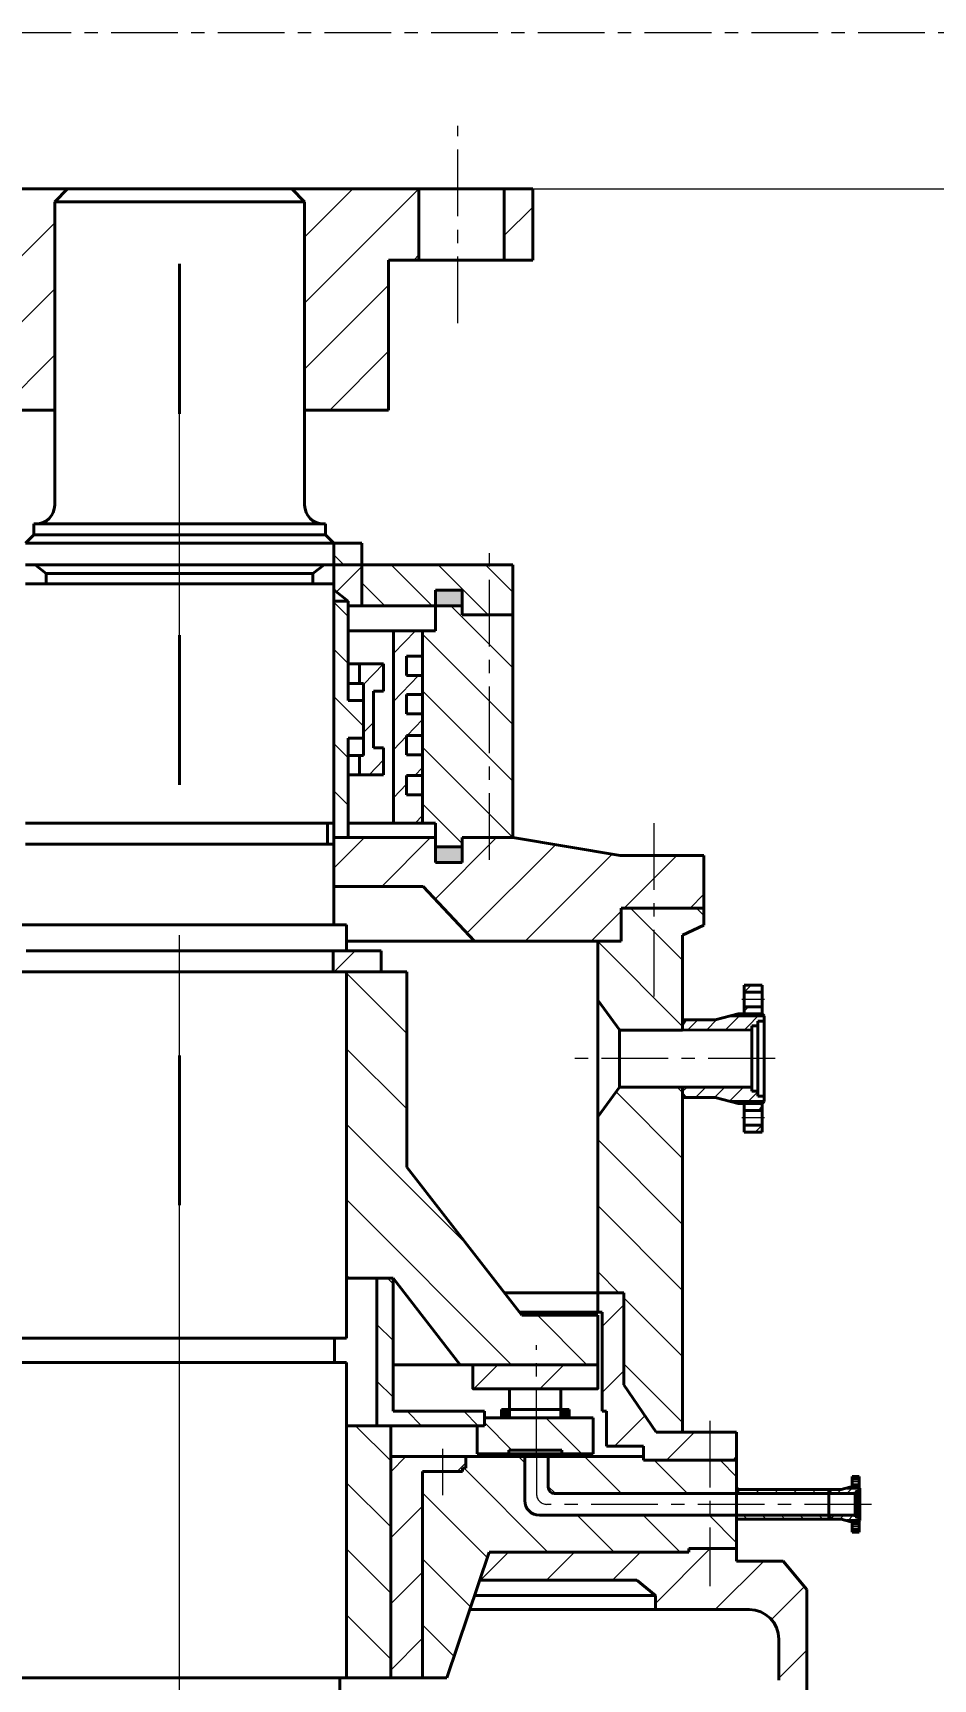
# Model space of a CAD drawing. Header units: millimetres. Extents: x 3913 to 6157, y -487 to 5915.
# Drawn here: x 5123 to 5552, y 5132 to 5915 of the extents above; entities that cross this region are included whole.
import ezdxf

# ---------------------------------------------------------------- set-up
doc = ezdxf.new("R2010")
doc.units = ezdxf.units.MM
doc.linetypes.add('осевая', pattern=[50.8, 31.75, -6.35, 6.35, -6.35])
doc.layers.get('0').update_dxf_attribs({"lineweight": 40})
doc.layers.add('Оси', color=7, linetype='осевая', lineweight=20)
doc.layers.add('штриховка', color=7, linetype='Continuous', lineweight=20)
doc.styles.add('ADRF1', font='isocpeur.ttf', dxfattribs={"oblique": 15})
doc.dimstyles.new('гост', dxfattribs={"dimtxt": 20, "dimasz": 30, "dimexe": 2, "dimexo": 0, "dimgap": 7, "dimtad": 1, "dimtoh": 1, "dimdec": 1, "dimtxsty": 'ADRF1', "dimcen": 2.5, "dimadec": 0, "dimazin": 0, "dimtfac": 1, "dimtdec": 1, "dimtmove": 0, "dimatfit": 3, "dimfxl": 1, "dimlwd": 20, "dimlwe": 20, "dimarcsym": 0})

# ---------------------------------------------------------------- blocks, each defined once
blk = doc.blocks.new('*D8')
at = {"layer": 'Defpoints', "color": 0, "transparency": 16777216}
for p in [(5193.03, 5841.21), (5974.94, 5841.21), (5193.03, -208.96)]:
    blk.add_point(p, dxfattribs=at)
at = {"layer": 'Оси', "color": 0, "linetype": 'Continuous', "lineweight": 20, "transparency": 16777216}
for p, q in [((5193.03, 5841.21), (5976.94, 5841.21)), ((5974.94, -148.96), (5974.94, 5781.21)), ((5193.03, -208.96), (5976.94, -208.96))]:
    blk.add_line(p, q, dxfattribs=at)
at = {"layer": 'Оси', "color": 0, "transparency": 16777216}
for points in [[(5964.94, 5781.21), (5984.94, 5781.21), (5974.94, 5841.21)], [(5964.94, -148.96), (5984.94, -148.96), (5974.94, -208.96)]]:
    blk.add_solid(points, dxfattribs=at)
at = {"layer": 'Оси', "color": 0, "transparency": 16777216, "insert": (5932.94, 2816.12), "char_height": 20, "attachment_point": 5, "rotation": 90, "style": 'ADRF1'}
blk.add_mtext('{\\H3.5x;6050}', dxfattribs=at)

msp = doc.modelspace()

# ---------------------------------------------------------------- hatches: boundary and pattern name
h = msp.add_hatch(color=256)
h.dxf.hatch_style = 1
h.paths.add_polyline_path([(5314.78, 5642.76), (5314.78, 5650.27), (5327.45, 5650.27), (5327.45, 5642.76)])
h.paths.add_polyline_path([(5327.45, 5528.17), (5327.45, 5520.66), (5314.78, 5520.66), (5314.78, 5528.17)])
at = {"layer": 'Оси'}
h = msp.add_hatch(dxfattribs=at)
h.set_pattern_fill('ANSI31', color=256, scale=7)
h.paths.add_polyline_path([(5093.57, 5735.93), (5133.54, 5735.93), (5133.54, 5834.97), (5139.61, 5841.21), (5080.88, 5841.21), (5080.88, 5807.33), (5093.57, 5807.33)])
h.paths.add_polyline_path([(5292.5, 5807.33), (5306.93, 5807.33), (5306.93, 5841.21), (5246.45, 5841.21), (5252.53, 5834.97), (5252.53, 5735.93), (5292.5, 5735.93)])
h.paths.add_polyline_path([(5025.81, 5807.33), (5038.52, 5807.33), (5038.52, 5841.21), (5025.81, 5841.21)])
h = msp.add_hatch(dxfattribs=at)
h.set_pattern_fill('ANSI31', color=256, scale=7)
h.paths.add_polyline_path([(5361.1, 5841.21), (5347.52, 5841.21), (5347.52, 5807.33), (5361.1, 5807.33)])
at = {"layer": 'штриховка'}
h = msp.add_hatch(dxfattribs=at)
h.set_pattern_fill('ANSI31', color=256, scale=5, angle=90)
h.paths.add_polyline_path([(5266.48, 5672.53), (5279.76, 5672.53), (5279.76, 5662.28), (5266.48, 5662.28)])
h = msp.add_hatch(dxfattribs=at)
h.set_pattern_fill('ANSI31', color=256, scale=5)
h.paths.add_polyline_path([(5266.48, 5662.28), (5279.76, 5662.28), (5279.76, 5642.76), (5273.26, 5642.76), (5273.26, 5645.02), (5266.48, 5650.33), (5266.48, 5653.29)])
h = msp.add_hatch(dxfattribs=at)
h.set_pattern_fill('ANSI31', color=256, scale=5, angle=90)
h.paths.add_polyline_path([(5327.45, 5638.46), (5327.45, 5650.27), (5314.78, 5650.27), (5314.78, 5642.76), (5279.76, 5642.76), (5279.76, 5662.28), (5351.63, 5662.28), (5351.63, 5638.46)])
h = msp.add_hatch(dxfattribs=at)
h.set_pattern_fill('ANSI31', color=256, scale=5, angle=90)
h.paths.add_polyline_path([(5266.48, 5645.02), (5273.26, 5645.02), (5273.26, 5597.66), (5280.55, 5597.66), (5280.55, 5588.74), (5280.55, 5579.82), (5273.26, 5579.82), (5273.26, 5532.46), (5266.48, 5532.46), (5266.5, 5539.29), (5266.48, 5539.29)])
h = msp.add_hatch(dxfattribs=at)
h.set_pattern_fill('ANSI31', color=256, scale=6, angle=90)
h.paths.add_polyline_path([(5351.63, 5532.46), (5327.45, 5532.46), (5327.45, 5528.17), (5314.78, 5528.17), (5314.78, 5532.46), (5314.78, 5539.29), (5308.63, 5539.29), (5308.63, 5630.93), (5314.78, 5630.93), (5314.78, 5638.46), (5314.78, 5642.76), (5327.45, 5642.76), (5327.45, 5638.46), (5351.63, 5638.46)])
h = msp.add_hatch(dxfattribs=at)
h.set_pattern_fill('ANSI31', color=256, scale=5, angle=1)
h.paths.add_polyline_path([(5301.03, 5618.79), (5301.03, 5609.55), (5308.63, 5609.55), (5308.63, 5600.56), (5301.03, 5600.56), (5301.03, 5591.31), (5308.63, 5591.31), (5308.63, 5581.11), (5301.03, 5581.11), (5301.03, 5571.86), (5308.63, 5571.86), (5308.63, 5562.02), (5301.03, 5562.02), (5301.03, 5552.77), (5308.63, 5552.77), (5308.63, 5539.29), (5294.79, 5539.29), (5294.79, 5630.93), (5308.63, 5630.93), (5308.63, 5618.79)])
h = msp.add_hatch(dxfattribs=at)
h.set_pattern_fill('ANSI31', color=256, scale=5, angle=1)
h.paths.add_polyline_path([(5280.55, 5605.89), (5278.69, 5605.89), (5278.69, 5615.1), (5290.07, 5615.1), (5290.07, 5602.24), (5285.25, 5602.24), (5285.25, 5588.74), (5285.25, 5575.23), (5290.07, 5575.23), (5290.07, 5562.38), (5278.69, 5562.38), (5278.69, 5571.59), (5280.55, 5571.59), (5280.55, 5579.82), (5280.55, 5588.74)])
h = msp.add_hatch(dxfattribs=at)
h.set_pattern_fill('ANSI31', color=256, scale=7)
h.paths.add_polyline_path([(5308.95, 5509.22), (5266.48, 5509.22), (5266.48, 5532.46), (5314.78, 5532.46), (5314.78, 5520.66), (5327.45, 5520.66), (5327.45, 5532.46), (5351.63, 5532.46), (5402.68, 5523.96), (5418.97, 5523.96), (5418.97, 5498.96), (5403.19, 5498.96), (5403.19, 5492.2), (5403.19, 5483.21), (5333.32, 5483.21)])
h.paths.add_polyline_path([(5418.97, 5523.96), (5423.29, 5523.96), (5442.63, 5515.36), (5442.63, 5498.96), (5424.49, 5498.96), (5418.97, 5498.96)])
h.paths.add_polyline_path([(5423.29, 5523.96), (5442.63, 5523.96), (5442.63, 5515.36)], flags=17)
h = msp.add_hatch(dxfattribs=at)
h.set_pattern_fill('ANSI31', color=256, scale=7, angle=90)
h.paths.add_polyline_path([(5392.02, 5399.51), (5432.46, 5385.72), (5432.46, 5267.36), (5404.44, 5274.01), (5404.44, 5315.89), (5392.02, 5315.89)])
h.paths.add_polyline_path([(5404.44, 5272.08), (5404.44, 5274.01), (5432.46, 5267.36), (5432.46, 5249.51), (5419.81, 5249.51)])
h.paths.add_polyline_path([(5402.42, 5413.77), (5432.46, 5413.77), (5432.46, 5413.77), (5432.46, 5408.88), (5432.46, 5385.72), (5392.02, 5399.51), (5392.02, 5399.55)])
h.paths.add_polyline_path([(5392.02, 5455.19), (5392.02, 5483.21), (5403.19, 5483.21), (5403.19, 5492.2), (5403.19, 5498.96), (5424.49, 5498.96), (5442.63, 5498.96), (5442.63, 5490.75), (5432.46, 5486.05), (5432.46, 5445.79), (5432.46, 5440.91), (5402.47, 5440.91)])
h = msp.add_hatch(dxfattribs=at)
h.set_pattern_fill('ANSI31', color=256, scale=5)
h.paths.add_polyline_path([(5272.46, 5468.61), (5266.18, 5468.61), (5266.18, 5478.61), (5288.98, 5478.61), (5288.98, 5468.61)])
h = msp.add_hatch(dxfattribs=at)
h.set_pattern_fill('ANSI31', color=256, scale=8, angle=90)
h.paths.add_polyline_path([(5294.62, 5322.78), (5284.16, 5322.78), (5272.46, 5322.78), (5272.46, 5468.61), (5301.12, 5468.61), (5301.12, 5381.46), (5305.22, 5381.46), (5305.22, 5375.71), (5301.12, 5375.71), (5355.97, 5305.16), (5392.02, 5305.16), (5392.02, 5281.65), (5326.6, 5281.65)])
h = msp.add_hatch(dxfattribs=at)
h.set_pattern_fill('ANSI31', color=256, scale=2)
h.set_pattern_definition([(45, (1026.5905, 0), (-4.490128, 4.490128), [])])
h.paths.add_polyline_path([(5432.46, 5443.35), (5433.99, 5445.79), (5434.4, 5445.79), (5447.99, 5445.79), (5455.24, 5447.73), (5471.3, 5447.73), (5471.3, 5445.2), (5468.19, 5445.2), (5468.19, 5442.87), (5465.48, 5442.87), (5465.48, 5440.93), (5432.46, 5440.91)])
h.paths.add_polyline_path([(5432.46, 5410.42), (5432.46, 5413.77), (5465.48, 5413.74), (5465.48, 5411.8), (5468.19, 5411.8), (5468.19, 5409.46), (5471.3, 5409.46), (5471.3, 5406.94), (5455.24, 5406.94), (5447.99, 5408.88), (5433.77, 5408.88)])
h.paths.add_polyline_path([(5461.78, 5405.97), (5470.33, 5405.97), (5470.33, 5402.67), (5461.78, 5402.67)])
h.paths.add_polyline_path([(5461.78, 5395.67), (5470.33, 5395.67), (5470.33, 5392.37), (5461.78, 5392.37)])
h.paths.add_polyline_path([(5455.24, 5406.94), (5471.3, 5406.94), (5470.33, 5405.97), (5458.87, 5405.97)])
h.paths.add_polyline_path([(5458.87, 5448.7), (5470.33, 5448.7), (5471.3, 5447.73), (5455.24, 5447.73)])
h.paths.add_polyline_path([(5461.78, 5452), (5470.33, 5452), (5470.33, 5449.06), (5469.97, 5448.7), (5461.78, 5448.7)])
h.paths.add_polyline_path([(5461.78, 5462.3), (5470.33, 5462.3), (5470.33, 5459.39), (5469.94, 5458.99), (5461.78, 5458.99)])
h = msp.add_hatch(dxfattribs=at)
h.set_pattern_fill('ANSI31', color=256, scale=6, angle=90)
h.paths.add_polyline_path([(5294.62, 5259.51), (5338.12, 5259.51), (5338.12, 5252.6), (5286.91, 5252.6), (5286.91, 5322.78), (5294.62, 5322.78), (5294.62, 5303.29)])
h = msp.add_hatch(dxfattribs=at)
h.set_pattern_fill('ANSI31', color=256, scale=7)
h.paths.add_polyline_path([(5396.14, 5259.59), (5394.09, 5259.59), (5394.09, 5306.61), (5392.02, 5306.61), (5392.02, 5315.89), (5404.44, 5315.89), (5404.44, 5272.08), (5419.81, 5249.51), (5445.42, 5249.51), (5445.42, 5236.27), (5439.32, 5236.27), (5413.79, 5236.27), (5413.79, 5242.94), (5396.14, 5242.94)])
h.paths.add_polyline_path([(5445.42, 5249.51), (5458.17, 5249.51), (5458.17, 5236.27), (5445.42, 5236.27)])
h = msp.add_hatch(dxfattribs=at)
h.set_pattern_fill('ANSI31', color=256, scale=7)
h.paths.add_polyline_path([(5332.62, 5270.25), (5332.62, 5281.65), (5392.02, 5281.65), (5392.02, 5270.25)])
h = msp.add_hatch(dxfattribs=at)
h.set_pattern_fill('ANSI31', color=256, scale=7, angle=90)
h.paths.add_polyline_path([(5334.72, 5252.6), (5338.12, 5252.6), (5338.12, 5256.34), (5346.25, 5256.34), (5350.12, 5256.34), (5362.32, 5256.34), (5374.53, 5256.34), (5378.39, 5256.34), (5389.93, 5256.34), (5389.93, 5239.21), (5374.89, 5239.21), (5374.89, 5241.04), (5362.32, 5241.04), (5349.76, 5241.04), (5349.76, 5239.21), (5334.72, 5239.21)])
h = msp.add_hatch(dxfattribs=at)
h.set_pattern_fill('ANSI31', color=256, scale=7, angle=90)
h.paths.add_polyline_path([(5272.46, 5252.6), (5286.91, 5252.6), (5293.51, 5252.6), (5293.51, 5132.6), (5272.46, 5132.6)])
h = msp.add_hatch(dxfattribs=at)
h.set_pattern_fill('ANSI31', color=256, scale=7)
h.paths.add_polyline_path([(5293.51, 5237.91), (5329.31, 5237.91), (5329.31, 5232.37), (5327.63, 5232.37), (5327.63, 5230.78), (5308.69, 5230.78), (5308.69, 5197.88), (5293.51, 5202.17)])
h.paths.add_polyline_path([(5293.51, 5202.17), (5308.69, 5197.88), (5308.69, 5132.6), (5302.4, 5132.6), (5293.51, 5132.6)])
h = msp.add_hatch(dxfattribs=at)
h.set_pattern_fill('ANSI31', color=256, scale=7, angle=90)
edge = h.paths.add_edge_path()
edge.add_line((5308.69, 5230.78), (5327.63, 5230.78))
edge.add_line((5327.63, 5230.78), (5327.63, 5232.37))
edge.add_line((5327.63, 5232.37), (5329.31, 5232.37))
edge.add_line((5329.31, 5232.37), (5329.31, 5237.91))
edge.add_line((5329.31, 5237.91), (5332.62, 5237.91))
edge.add_line((5332.62, 5237.91), (5357.29, 5237.91))
edge.add_line((5357.29, 5237.91), (5357.29, 5217.04))
edge.add_arc((5364.29, 5217.04), 7, 540, 630)
edge.add_line((5364.29, 5210.04), (5445.42, 5210.04))
edge.add_line((5445.42, 5210.04), (5445.42, 5194.14))
edge.add_line((5445.42, 5194.14), (5435.49, 5194.14))
edge.add_line((5435.49, 5194.14), (5435.49, 5192.45))
edge.add_line((5435.49, 5192.45), (5340.44, 5192.45))
edge.add_line((5340.44, 5192.45), (5339.35, 5189.21))
edge.add_line((5339.35, 5189.21), (5308.69, 5197.88))
edge.add_line((5308.69, 5197.88), (5308.69, 5230.78))
h.paths.add_polyline_path([(5308.69, 5197.88), (5339.35, 5189.21), (5320.28, 5132.6), (5308.69, 5132.6)])
h.paths.add_polyline_path([(5445.42, 5210.04), (5458.17, 5210.04), (5458.17, 5194.14), (5445.42, 5194.14)])
h.paths.add_polyline_path([(5445.42, 5236.27), (5458.17, 5236.27), (5458.17, 5221.8), (5445.42, 5224.97)])
edge = h.paths.add_edge_path(flags=17)
edge.add_line((5368.5, 5237.91), (5393.4, 5237.91))
edge.add_line((5393.4, 5237.91), (5445.42, 5224.97))
edge.add_line((5445.42, 5224.97), (5445.42, 5220.35))
edge.add_line((5445.42, 5220.35), (5371.5, 5220.35))
edge.add_arc((5371.5, 5223.35), 3, 180, 270, ccw=False)
edge.add_line((5368.5, 5223.35), (5368.5, 5237.91))
h.paths.add_polyline_path([(5393.4, 5237.91), (5413.79, 5237.91), (5413.79, 5236.27), (5439.32, 5236.27), (5445.42, 5236.27), (5445.42, 5224.97)], flags=16)
h.paths.add_polyline_path([(5445.42, 5224.97), (5458.17, 5221.8), (5458.17, 5220.35), (5445.42, 5220.35)])
h = msp.add_hatch(dxfattribs=at)
h.set_pattern_fill('ANSI31', color=256)
h.set_pattern_definition([(45, (1026.5905, 0), (-2.245064, 2.245064), [])])
h.paths.add_polyline_path([(5510.71, 5222.94), (5516.81, 5222.94), (5516.81, 5221.98), (5515.63, 5221.98), (5515.63, 5221.1), (5514.59, 5221.1), (5514.59, 5220.36), (5502.36, 5220.35), (5502.79, 5222.2), (5507.95, 5222.2)])
h.paths.add_polyline_path([(5513.19, 5224.56), (5516.44, 5224.56), (5516.44, 5223.45), (5516.3, 5223.31), (5513.19, 5223.31)])
h.paths.add_polyline_path([(5513.19, 5228.48), (5516.44, 5228.48), (5516.44, 5227.37), (5516.29, 5227.22), (5513.19, 5227.22)])
h.paths.add_polyline_path([(5512.08, 5223.31), (5516.44, 5223.31), (5516.81, 5222.94), (5510.71, 5222.94)])
h.paths.add_polyline_path([(5502.42, 5210.04), (5514.59, 5210.02), (5514.59, 5209.29), (5515.63, 5209.29), (5515.63, 5208.4), (5516.81, 5208.4), (5516.81, 5207.44), (5510.71, 5207.44), (5507.95, 5208.18), (5502.79, 5208.18)])
h.paths.add_polyline_path([(5510.71, 5207.44), (5516.81, 5207.44), (5516.44, 5207.07), (5512.08, 5207.07)])
h.paths.add_polyline_path([(5513.19, 5207.07), (5516.44, 5207.07), (5516.44, 5205.82), (5513.19, 5205.82)])
h.paths.add_polyline_path([(5513.19, 5203.16), (5516.44, 5203.16), (5516.44, 5201.91), (5513.19, 5201.91)])
h = msp.add_hatch(color=256, dxfattribs=at)
h.dxf.hatch_style = 1
h.paths.add_polyline_path([(5502.05, 5222.2), (5502.79, 5222.2), (5502.36, 5220.35), (5502.05, 5220.35)])
h.paths.add_polyline_path([(5502.05, 5210.04), (5502.42, 5210.04), (5502.79, 5208.18), (5502.05, 5208.18)])
h.paths.add_polyline_path([(5458.17, 5223.25), (5458.88, 5222.2), (5458.17, 5221.33)])
h.paths.add_polyline_path([(5458.17, 5208.88), (5458.65, 5208.18), (5458.17, 5207.4)])
h = msp.add_hatch(dxfattribs=at)
h.set_pattern_fill('ANSI31', color=256, scale=2, angle=90)
h.set_pattern_definition([(135, (1026.5905, 0), (-4.490128, -4.490128), [])])
h.paths.add_polyline_path([(5458.17, 5221.33), (5458.88, 5222.2), (5502.05, 5222.2), (5502.05, 5221.1), (5502.05, 5220.35), (5458.17, 5220.35)])
h.paths.add_polyline_path([(5458.17, 5210.04), (5502.05, 5210.04), (5502.05, 5208.18), (5458.65, 5208.18), (5458.17, 5208.88)])
h = msp.add_hatch(dxfattribs=at)
h.set_pattern_fill('ANSI31', color=256, scale=7)
h.paths.add_polyline_path([(5339.35, 5189.21), (5340.44, 5192.45), (5435.49, 5192.45), (5435.49, 5194.14), (5458.17, 5194.14), (5458.17, 5188.23), (5480.38, 5188.23), (5491.63, 5174.67), (5491.63, 5146.15), (5478.22, 5149.94), (5478.22, 5151.09, 0.414214), (5464.22, 5165.09), (5433.15, 5165.09), (5424.63, 5165.09), (5419.49, 5166.55), (5419.49, 5171.79), (5410.61, 5179.12), (5375.03, 5179.12)])
h.paths.add_polyline_path([(5339.35, 5189.21), (5375.03, 5179.12), (5335.95, 5179.12)])
edge = h.paths.add_edge_path()
edge.add_spline(control_points=[(5472.88, 5108.8), (5474.66, 5116.37), (5478.22, 5123.73), (5478.22, 5131.51)], knot_values=[0, 0, 0, 0, 23.338293, 23.338293, 23.338293, 23.338293], degree=3, periodic=0)
edge.add_line((5478.22, 5131.51), (5478.22, 5149.94))
edge.add_line((5478.22, 5149.94), (5491.63, 5146.15))
edge.add_line((5491.63, 5146.15), (5491.63, 5119.23))
edge.add_line((5491.63, 5119.23), (5491.63, 5097.63))
edge.add_line((5491.63, 5097.63), (5481.83, 5097.63))
edge.add_line((5481.83, 5097.63), (5481.83, 5086.18))
edge.add_line((5481.83, 5086.18), (5491.63, 5086.18))
edge.add_line((5491.63, 5086.18), (5491.63, 5075.31))
edge.add_line((5491.63, 5075.31), (5481.83, 5075.31))
edge.add_line((5481.83, 5075.31), (5481.83, 5063.86))
edge.add_line((5481.83, 5063.86), (5491.63, 5063.86))
edge.add_line((5491.63, 5063.86), (5491.63, 5053.51))
edge.add_line((5491.63, 5053.51), (5481.83, 5053.51))
edge.add_line((5481.83, 5053.51), (5481.83, 5042.06))
edge.add_line((5481.83, 5042.06), (5491.63, 5042.06))
edge.add_line((5491.63, 5042.06), (5491.63, 5030.2))
edge.add_line((5491.63, 5030.2), (5481.83, 5030.2))
edge.add_line((5481.83, 5030.2), (5481.83, 5018.75))
edge.add_line((5481.83, 5018.75), (5491.63, 5018.75))
edge.add_line((5491.63, 5018.75), (5491.63, 5005.95))
edge.add_line((5491.63, 5005.95), (5481.83, 5005.95))
edge.add_line((5481.83, 5005.95), (5481.83, 4994.5))
edge.add_line((5481.83, 4994.5), (5491.63, 4991.74))
edge.add_line((5491.63, 4991.74), (5491.63, 4982.1))
edge.add_line((5491.63, 4982.1), (5481.83, 4982.1))
edge.add_line((5481.83, 4982.1), (5481.83, 4970.65))
edge.add_line((5481.83, 4970.65), (5491.63, 4970.65))
edge.add_line((5491.63, 4970.65), (5491.63, 4960.64))
edge.add_line((5491.63, 4960.64), (5481.83, 4960.64))
edge.add_line((5481.83, 4960.64), (5481.83, 4949.19))
edge.add_line((5481.83, 4949.19), (5491.63, 4949.19))
edge.add_line((5491.63, 4949.19), (5491.63, 4937.98))
edge.add_line((5491.63, 4937.98), (5481.83, 4937.98))
edge.add_line((5481.83, 4937.98), (5481.83, 4926.53))
edge.add_line((5481.83, 4926.53), (5491.63, 4926.53))
edge.add_line((5491.63, 4926.53), (5491.63, 4917.07))
edge.add_line((5491.63, 4917.07), (5481.83, 4917.07))
edge.add_line((5481.83, 4917.07), (5481.83, 4905.62))
edge.add_line((5481.83, 4905.62), (5491.63, 4905.62))
edge.add_line((5491.63, 4905.62), (5491.63, 4899.23))
edge.add_line((5491.63, 4899.23), (5472.88, 4903.25))
edge.add_line((5472.88, 4903.25), (5472.88, 5108.8))
h.paths.add_polyline_path([(5481.83, 4994.5), (5491.63, 4994.5), (5491.63, 4991.74)], flags=17)
h.paths.add_polyline_path([(5517.93, 4890.23), (5533.5, 4890.23), (5537.07, 4889.47), (5537.07, 4836.02), (5517.93, 4836.02)])
h.paths.add_polyline_path([(5473.97, 4873.85), (5472.88, 4873.85), (5472.88, 4903.25), (5491.63, 4899.23), (5491.63, 4894.23, 0.414214), (5495.63, 4890.23), (5498.79, 4890.23), (5517.93, 4890.23), (5517.93, 4836.02), (5496.74, 4836.02), (5496.74, 4828.04), (5479.98, 4828.04), (5479.98, 4836.02), (5477.97, 4836.02), (5477.97, 4869.85, 0.414214)])

# ---------------------------------------------------------------- linework, layer by layer
at = {"color": 0}
for p, q in [((5025.81, 5841.21), (5361.1, 5841.21)), ((5361.1, 5807.33), (5361.1, 5841.21)), ((5292.5, 5807.33), (5361.1, 5807.33)), ((5469.97, 5448.7), (5470.33, 5449.06))]:
    msp.add_line(p, q, dxfattribs=at)
for p, q in [((5133.54, 5834.97), (5139.61, 5841.21)), ((5139.61, 5841.21), (5193.03, 5841.21)), ((5246.45, 5841.21), (5193.03, 5841.21)), ((5252.53, 5834.97), (5246.45, 5841.21)), ((5133.54, 5690.73), (5133.54, 5834.97)), ((5133.54, 5834.97), (5193.03, 5834.97)), ((5252.53, 5834.97), (5193.03, 5834.97)), ((5252.53, 5690.73), (5252.53, 5834.97)), ((5193.03, 5805.53), (5193.03, 5734.19)), ((5292.5, 5807.33), (5292.5, 5735.93)), ((5133.54, 5735.93), (5093.57, 5735.93)), ((5252.53, 5735.93), (5292.5, 5735.93)), ((5123.65, 5676.61), (5123.65, 5681.73)), ((5123.65, 5681.73), (5193.03, 5681.73)), ((5262.42, 5681.73), (5193.03, 5681.73)), ((5262.42, 5676.61), (5262.42, 5681.73)), ((5119.58, 5672.53), (5123.65, 5676.61)), ((5119.58, 5672.53), (5193.03, 5672.53)), ((5123.65, 5676.61), (5193.03, 5676.61)), ((5262.42, 5676.61), (5193.03, 5676.61)), ((5266.48, 5672.53), (5193.03, 5672.53)), ((5266.48, 5672.53), (5262.42, 5676.61)), ((5279.76, 5672.53), (5266.48, 5672.53)), ((5266.48, 5662.28), (5266.48, 5672.53)), ((5279.76, 5642.76), (5279.76, 5672.53)), ((5119.58, 5662.28), (5193.03, 5662.28)), ((5124.29, 5662.28), (5129.56, 5658.15)), ((5129.56, 5658.15), (5129.56, 5653.29)), ((5129.56, 5658.15), (5193.03, 5658.15)), ((5266.48, 5662.28), (5193.03, 5662.28)), ((5256.5, 5658.15), (5193.03, 5658.15)), ((5261.77, 5662.28), (5256.5, 5658.15)), ((5256.5, 5658.15), (5256.5, 5653.29)), ((5266.48, 5653.29), (5266.48, 5662.28)), ((5266.48, 5662.28), (5351.63, 5662.28)), ((5351.63, 5638.46), (5351.63, 5662.28)), ((5119.58, 5653.29), (5193.03, 5653.29)), ((5266.48, 5653.29), (5193.03, 5653.29)), ((5266.48, 5539.29), (5266.48, 5653.29)), ((5273.26, 5645.02), (5266.48, 5650.33)), ((5314.78, 5650.27), (5314.78, 5638.46)), ((5327.45, 5650.27), (5314.78, 5650.27)), ((5327.45, 5638.46), (5327.45, 5650.27)), ((5273.26, 5645.02), (5266.48, 5645.02)), ((5273.26, 5597.66), (5273.26, 5645.02)), ((5314.78, 5642.76), (5273.26, 5642.76)), ((5327.45, 5642.76), (5314.78, 5642.76)), ((5314.78, 5638.46), (5314.78, 5630.93)), ((5351.63, 5638.46), (5327.45, 5638.46)), ((5351.63, 5532.46), (5351.63, 5638.46)), ((5193.03, 5628.88), (5193.03, 5557.54)), ((5308.63, 5630.93), (5273.26, 5630.93)), ((5294.79, 5630.93), (5294.79, 5539.29)), ((5308.63, 5630.93), (5308.63, 5539.29)), ((5314.78, 5630.93), (5308.63, 5630.93)), ((5301.03, 5618.79), (5308.63, 5618.79)), ((5301.03, 5609.55), (5301.03, 5618.79)), ((5278.69, 5615.1), (5273.26, 5615.1)), ((5278.69, 5615.1), (5290.07, 5615.1)), ((5278.69, 5605.89), (5278.69, 5615.1)), ((5290.07, 5615.1), (5290.07, 5602.24)), ((5308.63, 5609.55), (5301.03, 5609.55)), ((5280.55, 5605.89), (5273.26, 5605.89)), ((5280.55, 5588.74), (5280.55, 5605.89)), ((5290.07, 5602.24), (5285.25, 5602.24)), ((5285.25, 5602.24), (5285.25, 5588.74)), ((5280.55, 5597.66), (5273.26, 5597.66)), ((5280.55, 5588.74), (5280.55, 5597.66)), ((5301.03, 5591.31), (5301.03, 5600.56)), ((5301.03, 5600.56), (5308.63, 5600.56)), ((5280.55, 5588.74), (5280.55, 5579.82)), ((5280.55, 5588.74), (5280.55, 5579.82)), ((5285.25, 5575.23), (5285.25, 5588.74)), ((5308.63, 5591.31), (5301.03, 5591.31)), ((5273.26, 5532.46), (5273.26, 5579.82)), ((5280.55, 5579.82), (5273.26, 5579.82)), ((5280.55, 5571.59), (5280.55, 5579.82)), ((5301.03, 5571.86), (5301.03, 5581.11)), ((5301.03, 5581.11), (5308.63, 5581.11)), ((5280.55, 5571.59), (5273.26, 5571.59)), ((5278.69, 5571.59), (5278.69, 5562.38)), ((5290.07, 5575.23), (5285.25, 5575.23)), ((5290.07, 5562.38), (5290.07, 5575.23)), ((5308.63, 5571.86), (5301.03, 5571.86)), ((5278.69, 5562.38), (5273.26, 5562.38)), ((5278.69, 5562.38), (5290.07, 5562.38)), ((5301.03, 5552.77), (5301.03, 5562.02)), ((5301.03, 5562.02), (5308.63, 5562.02)), ((5308.63, 5552.77), (5301.03, 5552.77)), ((5193.03, 5539.29), (5119.58, 5539.29)), ((5193.03, 5539.29), (5266.48, 5539.29)), ((5263.37, 5529.38), (5263.37, 5539.29)), ((5266.48, 5532.46), (5266.5, 5539.29)), ((5308.63, 5539.29), (5273.26, 5539.29)), ((5314.78, 5539.29), (5308.63, 5539.29)), ((5314.78, 5532.46), (5314.78, 5539.29)), ((5266.48, 5490.98), (5266.48, 5532.46)), ((5314.78, 5532.46), (5266.48, 5532.46)), ((5314.78, 5520.66), (5314.78, 5532.46)), ((5351.63, 5532.46), (5327.45, 5532.46)), ((5327.45, 5532.46), (5327.45, 5520.66)), ((5351.63, 5532.46), (5402.68, 5523.96)), ((5119.58, 5529.38), (5193.03, 5529.38)), ((5266.48, 5529.38), (5193.03, 5529.38)), ((5327.45, 5528.17), (5314.78, 5528.17)), ((5442.63, 5523.96), (5402.68, 5523.96)), ((5442.63, 5498.96), (5442.63, 5523.96)), ((5327.45, 5520.66), (5314.78, 5520.66)), ((5266.48, 5509.22), (5308.95, 5509.22)), ((5308.95, 5509.22), (5333.32, 5483.21)), ((5424.49, 5498.96), (5403.19, 5498.96)), ((5403.19, 5498.96), (5403.19, 5492.2)), ((5403.19, 5492.2), (5403.19, 5483.21)), ((5442.63, 5498.96), (5424.49, 5498.96)), ((5442.63, 5490.75), (5442.63, 5498.96)), ((5113.61, 5490.98), (5193.03, 5490.98)), ((5272.46, 5490.98), (5193.03, 5490.98)), ((5272.46, 5478.61), (5272.46, 5490.98)), ((5432.46, 5486.05), (5442.63, 5490.75)), ((5432.46, 5445.79), (5432.46, 5486.05)), ((5119.89, 5478.61), (5193.03, 5478.61)), ((5266.18, 5478.61), (5193.03, 5478.61)), ((5266.18, 5468.61), (5266.18, 5478.61)), ((5288.98, 5478.61), (5266.18, 5478.61)), ((5403.19, 5483.21), (5272.46, 5483.21)), ((5288.98, 5468.61), (5288.98, 5478.61)), ((5392.02, 5315.89), (5392.02, 5483.21)), ((5084.95, 5468.61), (5193.03, 5468.61)), ((5113.61, 5468.61), (5193.03, 5468.61)), ((5272.46, 5468.61), (5193.03, 5468.61)), ((5301.12, 5468.61), (5193.03, 5468.61)), ((5272.46, 5294.3), (5272.46, 5468.61)), ((5301.12, 5468.61), (5301.12, 5381.46)), ((5470.33, 5462.3), (5461.78, 5462.3)), ((5461.78, 5462.3), (5461.78, 5448.7)), ((5470.33, 5448.7), (5470.33, 5462.3)), ((5402.42, 5440.98), (5392.02, 5455.19)), ((5470.33, 5458.99), (5461.78, 5458.99)), ((5432.46, 5445.79), (5447.99, 5445.79)), ((5434.4, 5445.79), (5432.46, 5445.79)), ((5432.46, 5445.79), (5432.46, 5440.91)), ((5433.99, 5445.79), (5432.46, 5443.35)), ((5447.99, 5445.79), (5458.87, 5448.7)), ((5471.3, 5447.73), (5455.24, 5447.73)), ((5458.87, 5448.7), (5470.33, 5448.7)), ((5470.33, 5452), (5461.78, 5452)), ((5471.3, 5445.2), (5468.19, 5445.2)), ((5468.19, 5445.2), (5468.19, 5442.87)), ((5470.33, 5448.7), (5471.3, 5447.73)), ((5471.3, 5447.73), (5471.3, 5445.2)), ((5471.3, 5409.46), (5471.3, 5445.2)), ((5402.42, 5440.98), (5402.42, 5413.77)), ((5432.46, 5440.91), (5402.42, 5440.91)), ((5465.48, 5440.93), (5432.46, 5440.91)), ((5468.19, 5442.87), (5465.48, 5442.87)), ((5465.48, 5442.87), (5465.48, 5440.93)), ((5465.48, 5413.74), (5465.48, 5440.93)), ((5468.19, 5442.87), (5468.19, 5411.8)), ((5193.03, 5428.84), (5193.03, 5357.5)), ((5402.42, 5413.77), (5392.02, 5399.55)), ((5432.46, 5413.77), (5402.42, 5413.77)), ((5465.48, 5413.74), (5432.46, 5413.77)), ((5432.46, 5408.88), (5432.46, 5413.77)), ((5465.48, 5411.8), (5465.48, 5413.74)), ((5433.77, 5408.88), (5432.46, 5410.42)), ((5432.46, 5249.51), (5432.46, 5408.88)), ((5432.46, 5408.88), (5447.99, 5408.88)), ((5447.99, 5408.88), (5458.87, 5405.97)), ((5471.3, 5406.94), (5455.24, 5406.94)), ((5458.87, 5405.97), (5470.33, 5405.97)), ((5461.78, 5392.37), (5461.78, 5405.97)), ((5468.19, 5411.8), (5465.48, 5411.8)), ((5468.19, 5409.46), (5468.19, 5411.8)), ((5471.3, 5409.46), (5468.19, 5409.46)), ((5470.33, 5405.97), (5471.3, 5406.94)), ((5470.33, 5405.97), (5470.33, 5392.37)), ((5471.3, 5406.94), (5471.3, 5409.46)), ((5470.33, 5402.67), (5461.78, 5402.67)), ((5470.33, 5395.67), (5461.78, 5395.67)), ((5470.33, 5392.37), (5461.78, 5392.37)), ((5301.12, 5381.46), (5301.12, 5375.71)), ((5301.12, 5375.71), (5355.97, 5305.16)), ((5272.46, 5322.78), (5284.16, 5322.78)), ((5284.16, 5322.78), (5294.62, 5322.78)), ((5286.91, 5252.6), (5286.91, 5322.78)), ((5294.62, 5322.78), (5294.62, 5303.29)), ((5294.62, 5322.78), (5326.6, 5281.65)), ((5392.02, 5315.89), (5347.63, 5315.89)), ((5404.44, 5315.89), (5392.02, 5315.89)), ((5392.02, 5306.61), (5392.02, 5315.89)), ((5404.44, 5272.08), (5404.44, 5315.89)), ((5294.62, 5259.51), (5294.62, 5303.29)), ((5392.02, 5306.61), (5354.84, 5306.61)), ((5355.97, 5305.16), (5392.02, 5305.16)), ((5392.02, 5306.61), (5394.09, 5306.61)), ((5392.02, 5305.16), (5392.02, 5281.65)), ((5394.09, 5306.61), (5394.09, 5259.59)), ((5193.03, 5294.3), (5113.61, 5294.3)), ((5193.03, 5294.3), (5113.61, 5294.3)), ((5193.03, 5294.3), (5272.46, 5294.3)), ((5193.03, 5294.3), (5272.46, 5294.3)), ((5266.8, 5282.73), (5266.8, 5294.3)), ((5113.61, 5282.73), (5193.03, 5282.73)), ((5272.46, 5282.73), (5193.03, 5282.73)), ((5272.46, 5132.6), (5272.46, 5282.73)), ((5326.6, 5281.65), (5294.62, 5281.65)), ((5392.02, 5281.65), (5326.6, 5281.65)), ((5419.81, 5249.51), (5404.44, 5272.08)), ((5350.12, 5270.25), (5350.12, 5260.34)), ((5374.53, 5270.25), (5374.53, 5260.34)), ((5338.12, 5259.51), (5294.62, 5259.51)), ((5338.12, 5252.6), (5338.12, 5259.51)), ((5346.25, 5256.34), (5338.12, 5256.34)), ((5350.12, 5260.34), (5346.25, 5260.34)), ((5346.25, 5260.34), (5346.25, 5256.34)), ((5350.12, 5256.34), (5346.25, 5256.34)), ((5346.7, 5260.34), (5346.7, 5256.34)), ((5347.36, 5260.34), (5347.36, 5256.34)), ((5348.19, 5260.34), (5348.19, 5256.34)), ((5349.06, 5260.34), (5349.06, 5256.34)), ((5349.76, 5260.34), (5349.76, 5256.34)), ((5350.12, 5260.34), (5362.32, 5260.34)), ((5350.12, 5260.34), (5362.32, 5260.34)), ((5350.12, 5260.34), (5350.12, 5256.34)), ((5350.12, 5256.34), (5362.32, 5256.34)), ((5350.12, 5256.34), (5362.32, 5256.34)), ((5374.53, 5260.34), (5362.32, 5260.34)), ((5374.53, 5256.34), (5362.32, 5256.34)), ((5374.53, 5260.34), (5374.53, 5256.34)), ((5374.53, 5260.34), (5378.39, 5260.34)), ((5374.53, 5256.34), (5378.39, 5256.34)), ((5374.89, 5260.34), (5374.89, 5256.34)), ((5375.59, 5260.34), (5375.59, 5256.34)), ((5376.46, 5260.34), (5376.46, 5256.34)), ((5377.29, 5260.34), (5377.29, 5256.34)), ((5377.95, 5260.34), (5377.95, 5256.34)), ((5378.39, 5260.34), (5378.39, 5256.34)), ((5378.39, 5256.34), (5389.93, 5256.34)), ((5389.93, 5256.34), (5389.93, 5239.21)), ((5394.08, 5259.59), (5396.14, 5259.59)), ((5396.14, 5259.59), (5396.14, 5242.94)), ((5286.91, 5252.6), (5272.46, 5252.6)), ((5338.12, 5252.6), (5286.91, 5252.6)), ((5293.51, 5252.6), (5293.51, 5132.6)), ((5334.72, 5252.6), (5334.72, 5239.21)), ((5458.17, 5249.51), (5419.81, 5249.51)), ((5458.17, 5236.27), (5458.17, 5249.51)), ((5349.76, 5241.04), (5349.76, 5239.21)), ((5349.76, 5241.04), (5362.32, 5241.04)), ((5349.76, 5241.04), (5349.76, 5239.21)), ((5349.76, 5241.04), (5362.32, 5241.04)), ((5374.89, 5241.04), (5362.32, 5241.04)), ((5374.89, 5241.04), (5374.89, 5239.21)), ((5396.14, 5242.94), (5413.79, 5242.94)), ((5413.79, 5242.94), (5413.79, 5236.27)), ((5332.62, 5237.91), (5293.51, 5237.91)), ((5329.31, 5237.91), (5329.31, 5232.37)), ((5413.79, 5237.91), (5332.62, 5237.91)), ((5334.72, 5239.21), (5362.32, 5239.21)), ((5357.29, 5217.04), (5357.29, 5237.91)), ((5368.5, 5237.91), (5357.29, 5237.91)), ((5389.93, 5239.21), (5362.32, 5239.21)), ((5368.5, 5223.35), (5368.5, 5237.91)), ((5413.79, 5236.27), (5439.32, 5236.27)), ((5439.32, 5236.27), (5458.17, 5236.27)), ((5458.17, 5236.27), (5458.17, 5194.14)), ((5308.69, 5132.6), (5308.69, 5230.78)), ((5327.63, 5230.78), (5308.69, 5230.78)), ((5329.31, 5232.37), (5327.63, 5232.37)), ((5327.63, 5232.37), (5327.63, 5230.78)), ((5516.44, 5228.48), (5513.19, 5228.48)), ((5513.19, 5228.48), (5513.19, 5223.31)), ((5516.44, 5227.22), (5513.19, 5227.22)), ((5516.44, 5223.31), (5516.44, 5228.48)), ((5371.5, 5220.35), (5458.17, 5220.35)), ((5458.88, 5222.2), (5458.17, 5223.25)), ((5458.17, 5221.33), (5458.88, 5222.2)), ((5502.05, 5220.35), (5458.17, 5220.35)), ((5502.05, 5222.2), (5458.88, 5222.2)), ((5502.05, 5222.2), (5507.95, 5222.2)), ((5502.05, 5208.18), (5502.05, 5222.2)), ((5502.79, 5222.2), (5502.05, 5222.2)), ((5502.05, 5222.2), (5502.05, 5221.1)), ((5514.59, 5220.36), (5502.05, 5220.35)), ((5502.79, 5222.2), (5502.36, 5220.35)), ((5507.95, 5222.2), (5512.08, 5223.31)), ((5516.81, 5222.94), (5510.71, 5222.94)), ((5512.08, 5223.31), (5516.44, 5223.31)), ((5516.44, 5224.56), (5513.19, 5224.56)), ((5515.63, 5221.1), (5514.59, 5221.1)), ((5514.59, 5221.1), (5514.59, 5220.36)), ((5514.59, 5210.02), (5514.59, 5220.36)), ((5516.81, 5221.98), (5515.63, 5221.98)), ((5515.63, 5221.98), (5515.63, 5221.1)), ((5515.63, 5221.1), (5515.63, 5209.29)), ((5516.44, 5223.31), (5516.81, 5222.94)), ((5516.81, 5222.94), (5516.81, 5221.98)), ((5516.81, 5208.4), (5516.81, 5221.98)), ((5364.29, 5210.04), (5458.17, 5210.04)), ((5502.05, 5210.04), (5458.17, 5210.04)), ((5514.59, 5210.02), (5502.05, 5210.04)), ((5502.42, 5210.04), (5502.79, 5208.18)), ((5514.59, 5209.29), (5514.59, 5210.02)), ((5515.63, 5209.29), (5514.59, 5209.29)), ((5515.63, 5208.4), (5515.63, 5209.29)), ((5458.17, 5208.88), (5458.65, 5208.18)), ((5458.65, 5208.18), (5458.17, 5207.4)), ((5502.05, 5208.18), (5458.65, 5208.18)), ((5502.05, 5208.18), (5507.95, 5208.18)), ((5502.79, 5208.18), (5502.05, 5208.18)), ((5507.95, 5208.18), (5512.08, 5207.07)), ((5516.81, 5207.44), (5510.71, 5207.44)), ((5512.08, 5207.07), (5516.44, 5207.07)), ((5513.19, 5201.91), (5513.19, 5207.07)), ((5516.44, 5205.82), (5513.19, 5205.82)), ((5516.44, 5203.16), (5513.19, 5203.16)), ((5516.44, 5201.91), (5513.19, 5201.91)), ((5516.81, 5208.4), (5515.63, 5208.4)), ((5516.44, 5207.07), (5516.81, 5207.44)), ((5516.44, 5207.07), (5516.44, 5201.91)), ((5516.81, 5207.44), (5516.81, 5208.4)), ((5458.17, 5194.14), (5435.49, 5194.14)), ((5435.49, 5194.14), (5435.49, 5192.45)), ((5458.17, 5194.14), (5458.17, 5188.23)), ((5340.44, 5192.45), (5320.28, 5132.6)), ((5435.49, 5192.45), (5340.44, 5192.45)), ((5480.38, 5188.23), (5458.17, 5188.23)), ((5491.63, 5174.67), (5480.38, 5188.23)), ((5410.61, 5179.12), (5335.95, 5179.12)), ((5419.49, 5171.79), (5410.61, 5179.12)), ((5419.49, 5171.79), (5333.48, 5171.79)), ((5419.49, 5171.79), (5419.49, 5165.09)), ((5491.63, 5119.23), (5491.63, 5174.67)), ((5419.49, 5165.09), (5331.23, 5165.09)), ((5433.15, 5165.09), (5419.49, 5165.09)), ((5464.22, 5165.09), (5433.15, 5165.09)), ((5478.22, 5131.51), (5478.22, 5151.09)), ((5113.61, 5132.6), (5193.03, 5132.6)), ((5272.46, 5132.6), (5193.03, 5132.6)), ((5269.2, 5123.47), (5269.2, 5132.6)), ((5293.51, 5132.6), (5272.46, 5132.6)), ((5293.51, 5132.6), (5302.4, 5132.6)), ((5302.4, 5132.6), (5320.28, 5132.6))]:
    msp.add_line(p, q)
at = {"color": 0, "ltscale": 0.1}
for p, q in [((5306.93, 5807.33), (5306.93, 5841.21)), ((5347.52, 5841.21), (5347.52, 5807.33))]:
    msp.add_line(p, q, dxfattribs=at)
msp.add_lwpolyline([(5332.62, 5281.65), (5332.62, 5270.25), (5392.02, 5270.25), (5392.02, 5281.65)])
for centre, radius, start, end in [((5124.54, 5690.73), 9, 270, 0), ((5261.53, 5690.73), 9, 180, 270), ((5371.5, 5223.35), 3, 180, 270), ((5364.29, 5217.04), 7, 180, 270), ((5464.22, 5151.09), 14, 0, 90)]:
    msp.add_arc(centre, radius, start, end)
at = {"layer": 'Оси'}
for p, q in [((6157.33, 5915.41), (3913.32, 5915.41)), ((5340.5, 5521.84), (5340.5, 5670.59)), ((5418.97, 5456.84), (5418.97, 5539.61)), ((5471.5, 5455.5), (5460.62, 5455.5)), ((5476.44, 5427.37), (5376.31, 5427.37)), ((5471.5, 5399.17), (5460.62, 5399.17)), ((5362.89, 5237.91), (5362.89, 5290.9)), ((5445.42, 5254.96), (5445.42, 5176.25)), ((5318.16, 5241.6), (5318.16, 5219.59)), ((5362.89, 5237.91), (5362.89, 5220.19)), ((5516.88, 5225.89), (5512.75, 5225.89)), ((5522.29, 5215.19), (5367.89, 5215.19)), ((5516.88, 5204.49), (5512.75, 5204.49))]:
    msp.add_line(p, q, dxfattribs=at)
at = {"layer": 'Оси', "color": 0}
msp.add_line((5325.48, 5777.33), (5325.48, 5871.21), dxfattribs=at)
at = {"layer": 'Оси', "ltscale": 20}
msp.add_line((5193.03, -228.96), (5193.03, 5861.21), dxfattribs=at)
at = {"layer": 'Оси'}
msp.add_arc((5367.89, 5220.19), 5, 180, 270, dxfattribs=at)
at = {"layer": 'штриховка', "color": 0}
for p, q in [((5516.29, 5227.22), (5516.44, 5227.37)), ((5516.3, 5223.31), (5516.44, 5223.45))]:
    msp.add_line(p, q, dxfattribs=at)

# ---------------------------------------------------------------- dimensions: what is measured, and where the dimension line sits
at = {"layer": 'Оси'}
dim = msp.add_linear_dim(base=(5974.94, 5841.21), p1=(5193.03, -208.96), p2=(5193.03, 5841.21), angle=90, text='{\\H3.5x;6050}', dimstyle='гост', override={"dimasz": 60}, dxfattribs=at)
dim.commit()
dim.dimension.update_dxf_attribs({"geometry": '*D8', "text_midpoint": (5932.94, 2816.12)})

doc.saveas('drawing.dxf')
